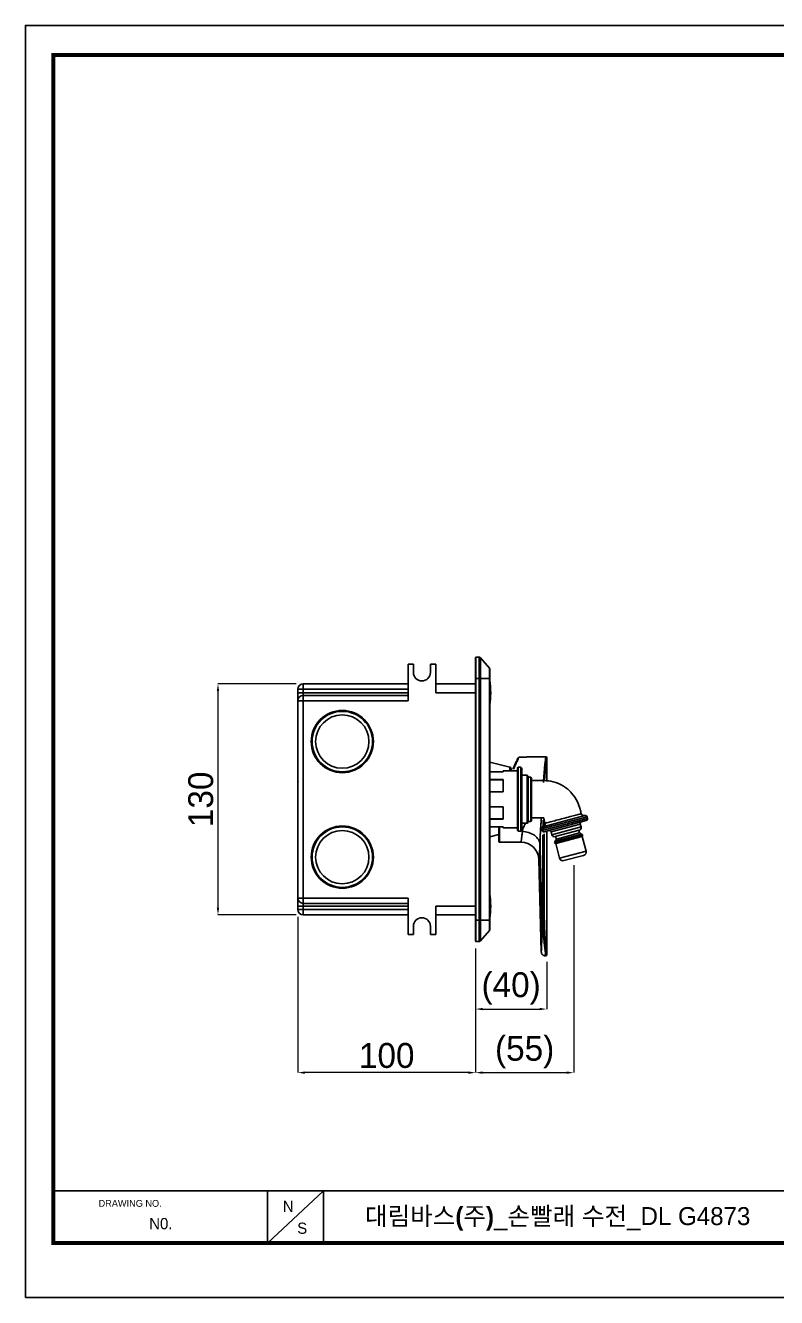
# Model space of a CAD drawing. Header units: millimetres. Extents: x 2696 to 3673, y 598 to 1313.
# Drawn here: x 2696 to 3119, y 598 to 1313 of the extents above; entities that cross this region are included whole.
import ezdxf

# ---------------------------------------------------------------- set-up
doc = ezdxf.new("R2010")
doc.units = ezdxf.units.MM
doc.styles.add('Daelim Dimension', font='')
doc.styles.get('Daelim Dimension').set_extended_font_data('나눔고딕')
doc.dimstyles.new('DEFAULT', dxfattribs={"dimscale": 2, "dimtxt": 2, "dimasz": 2, "dimexe": 0, "dimexo": 2, "dimgap": 1, "dimtad": 1, "dimdec": 1, "dimzin": 9, "dimdsep": 46, "dimtxsty": 'Daelim Dimension', "dimcen": 0.5, "dimclrd": 252, "dimclre": 252, "dimclrt": 3, "dimadec": 1, "dimazin": 0, "dimtfac": 1, "dimtdec": 1, "dimtix": 1, "dimtmove": 0, "dimatfit": 3, "dimfxl": 1, "dimtolj": 1, "dimtzin": 1, "dimlwd": 9, "dimlwe": 9, "dimarcsym": 0})

# ---------------------------------------------------------------- blocks, each defined once
blk = doc.blocks.new('*D10')
at = {"color": 5, "lineweight": 9, "ltscale": 0.5, "transparency": 16777216}
for p, q in [((3004.85, 841.01), (3004.85, 724.29)), ((2949.64, 794.21), (2949.64, 724.29)), ((2953.64, 724.29), (3000.85, 724.29))]:
    blk.add_line(p, q, dxfattribs=at)
at = {"color": 5, "ltscale": 0.5, "transparency": 16777216}
for points in [[(2953.64, 724.96), (2953.64, 723.62), (2949.64, 724.29)], [(3000.85, 724.96), (3000.85, 723.62), (3004.85, 724.29)]]:
    blk.add_solid(points, dxfattribs=at)
at = {"layer": 'Defpoints', "color": 0, "ltscale": 0.5, "transparency": 16777216}
for p in [(3004.85, 845.01), (2949.64, 798.21), (3004.85, 724.29)]:
    blk.add_point(p, dxfattribs=at)
at = {"color": 7, "ltscale": 0.5, "transparency": 16777216, "insert": (2977.24, 735.89), "char_height": 14, "attachment_point": 5, "style": 'Daelim Dimension'}
blk.add_mtext('\\A1;(55)', dxfattribs=at)
blk = doc.blocks.new('*D5')
at = {"color": 5, "lineweight": 9, "ltscale": 0.5, "transparency": 16777216}
for p, q in [((2848.64, 943.01), (2804.7, 943.01)), ((2804.7, 939.01), (2804.7, 817.01)), ((2848.64, 813.01), (2804.7, 813.01))]:
    blk.add_line(p, q, dxfattribs=at)
at = {"color": 5, "ltscale": 0.5, "transparency": 16777216}
for points in [[(2804.03, 939.01), (2805.36, 939.01), (2804.7, 943.01)], [(2804.03, 817.01), (2805.36, 817.01), (2804.7, 813.01)]]:
    blk.add_solid(points, dxfattribs=at)
at = {"layer": 'Defpoints', "color": 0, "ltscale": 0.5, "transparency": 16777216}
for p in [(2852.64, 943.01), (2804.7, 813.01), (2852.64, 813.01)]:
    blk.add_point(p, dxfattribs=at)
at = {"color": 7, "ltscale": 0.5, "transparency": 16777216, "insert": (2795.07, 878.01), "char_height": 14, "attachment_point": 5, "rotation": 90, "style": 'Daelim Dimension'}
blk.add_mtext('\\A1;130', dxfattribs=at)
blk = doc.blocks.new('*D6')
at = {"color": 5, "lineweight": 9, "ltscale": 0.5, "transparency": 16777216}
for p, q in [((2849.64, 812.01), (2849.64, 724.29)), ((2949.64, 794.21), (2949.64, 724.29)), ((2945.64, 724.29), (2853.64, 724.29))]:
    blk.add_line(p, q, dxfattribs=at)
at = {"color": 5, "ltscale": 0.5, "transparency": 16777216}
for points in [[(2853.64, 724.96), (2853.64, 723.62), (2849.64, 724.29)], [(2945.64, 724.96), (2945.64, 723.62), (2949.64, 724.29)]]:
    blk.add_solid(points, dxfattribs=at)
at = {"layer": 'Defpoints', "color": 0, "ltscale": 0.5, "transparency": 16777216}
for p in [(2849.64, 816.01), (2949.64, 798.21), (2849.64, 724.29)]:
    blk.add_point(p, dxfattribs=at)
at = {"color": 7, "ltscale": 0.5, "transparency": 16777216, "insert": (2899.64, 733.86), "char_height": 14, "attachment_point": 5, "style": 'Daelim Dimension'}
blk.add_mtext('\\A1;100', dxfattribs=at)
blk = doc.blocks.new('*D11')
at = {"color": 5, "lineweight": 9, "ltscale": 0.5, "transparency": 16777216}
for p, q in [((2949.64, 794.21), (2949.64, 760.05)), ((2989.64, 786.55), (2989.64, 760.05)), ((2953.64, 760.05), (2985.64, 760.05))]:
    blk.add_line(p, q, dxfattribs=at)
at = {"color": 5, "ltscale": 0.5, "transparency": 16777216}
for points in [[(2953.64, 760.71), (2953.64, 759.38), (2949.64, 760.05)], [(2985.64, 760.71), (2985.64, 759.38), (2989.64, 760.05)]]:
    blk.add_solid(points, dxfattribs=at)
at = {"layer": 'Defpoints', "color": 0, "ltscale": 0.5, "transparency": 16777216}
for p in [(2949.64, 798.21), (2989.64, 790.55), (2989.64, 760.05)]:
    blk.add_point(p, dxfattribs=at)
at = {"color": 7, "ltscale": 0.5, "transparency": 16777216, "insert": (2969.64, 771.64), "char_height": 14, "attachment_point": 5, "style": 'Daelim Dimension'}
blk.add_mtext('\\A1;(40)', dxfattribs=at)

msp = doc.modelspace()

# ---------------------------------------------------------------- linework, layer by layer
for p, q in [((2914.64, 954.01), (2911.64, 954.01)), ((2911.64, 933.51), (2911.64, 954.01)), ((2914.64, 949.41), (2914.64, 954.01)), ((2924.24, 954.01), (2924.24, 949.41)), ((2927.24, 954.01), (2924.24, 954.01)), ((2927.24, 938.01), (2927.24, 954.01)), ((2949.64, 946.01), (2949.64, 957.81)), ((2949.84, 958.01), (2951.69, 958.01)), ((2949.84, 958.01), (2949.84, 946.01)), ((2951.69, 946.01), (2951.69, 958.01)), ((2952.46, 957.66), (2957.41, 951.76)), ((2952.46, 957.66), (2952.46, 946.01)), ((2957.41, 946.01), (2957.41, 951.76)), ((2949.64, 946.01), (2949.84, 946.01)), ((2949.64, 810.01), (2949.64, 946.01)), ((2949.84, 946.01), (2951.69, 946.01)), ((2949.84, 946.01), (2949.84, 810.01)), ((2951.69, 946.01), (2952.46, 946.01)), ((2951.69, 810.01), (2951.69, 946.01)), ((2952.46, 946.01), (2952.46, 810.01)), ((2957.41, 946.01), (2952.46, 946.01)), ((2957.64, 946.01), (2957.41, 946.01)), ((2957.41, 810.01), (2957.41, 946.01)), ((2957.64, 951.12), (2957.64, 946.01)), ((2957.64, 946.01), (2957.64, 810.01)), ((2957.67, 944.93), (2957.67, 931.1)), ((2849.64, 940.01), (2849.64, 938.01)), ((2849.64, 940.01), (2852.64, 940.01)), ((2849.64, 938.01), (2849.64, 933.51)), ((2849.64, 938.01), (2852.64, 938.01)), ((2852.64, 940.01), (2852.64, 943.01)), ((2911.64, 943.01), (2852.64, 943.01)), ((2852.64, 940.01), (2911.64, 940.01)), ((2852.64, 938.01), (2852.64, 940.01)), ((2911.64, 938.01), (2852.64, 938.01)), ((2852.64, 936.51), (2852.64, 938.01)), ((2949.64, 943.01), (2927.24, 943.01)), ((2927.24, 938.01), (2949.64, 938.01)), ((2949.64, 938.01), (2949.64, 943.01)), ((2949.64, 818.01), (2949.64, 938.01)), ((2849.64, 933.51), (2852.64, 933.51)), ((2849.64, 933.51), (2849.64, 822.51)), ((2911.64, 936.51), (2852.64, 936.51)), ((2852.64, 933.51), (2852.64, 936.51)), ((2852.64, 933.51), (2911.64, 933.51)), ((2852.64, 822.51), (2852.64, 933.51)), ((2874.24, 927.51), (2874.24, 928.01)), ((2875.04, 927.51), (2875.04, 928.01)), ((2857.65, 910.91), (2857.15, 910.91)), ((2857.65, 910.11), (2857.15, 910.11)), ((2892.14, 910.91), (2891.64, 910.91)), ((2892.14, 910.11), (2891.64, 910.11)), ((2974.07, 901.8), (2977.14, 901.8)), ((2974.07, 901.8), (2977.14, 901.8)), ((2989.14, 901.98), (2980.04, 901.98)), ((2968.89, 896.2), (2957.64, 899.01)), ((2968.89, 894.04), (2968.89, 896.2)), ((2969.64, 894.04), (2969.64, 895.23)), ((2973.64, 896.04), (2973.14, 895.54)), ((2973.14, 878.04), (2973.14, 895.54)), ((2975.14, 896.04), (2973.64, 896.04)), ((2973.64, 860.04), (2973.64, 896.04)), ((2975.64, 895.54), (2975.14, 896.04)), ((2975.14, 896.04), (2975.14, 878.04)), ((2975.64, 895.54), (2975.64, 860.54)), ((2989.64, 888.35), (2989.64, 901.48)), ((2874.24, 893.02), (2874.24, 893.52)), ((2875.04, 893.02), (2875.04, 893.52)), ((2965.14, 893.54), (2957.64, 893.54)), ((2957.64, 893.53), (2957.64, 889.25)), ((2965.14, 893.53), (2957.64, 893.53)), ((2965.14, 889.25), (2957.64, 889.25)), ((2957.64, 888.99), (2965.14, 888.99)), ((2973.14, 894.04), (2965.14, 894.04)), ((2965.14, 893.53), (2965.14, 894.04)), ((2965.14, 882.32), (2965.14, 889.25)), ((2978.64, 891.54), (2975.64, 891.54)), ((2979.14, 891.04), (2978.64, 891.54)), ((2978.64, 891.54), (2978.64, 878.04)), ((2979.14, 891.04), (2979.14, 865.04)), ((2980.64, 890.54), (2979.14, 890.54)), ((2981.14, 890.04), (2980.64, 890.54)), ((2980.64, 890.54), (2980.64, 878.04)), ((2981.14, 890.04), (2981.14, 866.04)), ((2957.64, 882.32), (2957.64, 873.76)), ((2965.14, 882.32), (2957.64, 882.32)), ((2965.14, 873.76), (2957.64, 873.76)), ((2965.14, 866.83), (2965.14, 873.76)), ((2973.14, 860.54), (2973.14, 878.04)), ((2975.14, 878.04), (2975.14, 860.04)), ((2978.64, 878.04), (2978.64, 864.54)), ((2980.64, 878.04), (2980.64, 865.54)), ((2957.64, 867.09), (2965.14, 867.09)), ((2965.14, 866.83), (2957.64, 866.83)), ((2957.64, 866.83), (2957.64, 862.55)), ((2980.64, 865.54), (2981.14, 866.04)), ((3012.37, 868.23), (2986.76, 861.41)), ((3012.63, 867.27), (2987.02, 860.44)), ((2987.47, 862.63), (3011.14, 868.94)), ((2988.24, 859.73), (3011.92, 866.04)), ((3012.63, 867.27), (3012.37, 868.23)), ((2874.24, 862.51), (2874.24, 863.01)), ((2875.04, 862.51), (2875.04, 863.01)), ((2965.14, 862.55), (2957.64, 862.55)), ((2957.64, 862.54), (2965.14, 862.54)), ((2962.64, 854.48), (2962.64, 862.55)), ((2963.14, 862.55), (2963.14, 853.98)), ((2965.14, 862.04), (2965.14, 862.55)), ((2965.14, 862.04), (2973.14, 862.04)), ((2973.14, 860.54), (2973.64, 860.04)), ((2973.64, 860.04), (2975.14, 860.04)), ((2975.14, 860.04), (2975.64, 860.54)), ((2975.64, 864.54), (2978.64, 864.54)), ((2978.64, 864.54), (2979.14, 865.04)), ((2979.14, 865.54), (2980.64, 865.54)), ((2986.76, 861.41), (2987.02, 860.44)), ((2989.64, 790.54), (2989.64, 860.11)), ((2992.13, 859.73), (3008.55, 864.11)), ((2992.13, 859.73), (2992.56, 858.09)), ((3008.99, 862.47), (2992.56, 858.09)), ((2994.4, 857.03), (3007.93, 860.63)), ((2995.08, 855.65), (3008.02, 859.11)), ((3008.02, 859.11), (3007.64, 860.56)), ((3009.25, 858.4), (3008.02, 859.11)), ((3008.99, 862.47), (3008.55, 864.11)), ((2957.64, 857.01), (2962.64, 858.26)), ((2975.23, 853.98), (2963.14, 853.98)), ((2994.11, 853.85), (3009.76, 858.03)), ((2994.11, 853.85), (2994.19, 853.55)), ((2994.19, 853.55), (3009.84, 857.72)), ((3009.25, 858.4), (2994.37, 854.43)), ((2995.08, 855.65), (2994.37, 854.43)), ((2994.69, 857.1), (2995.08, 855.65)), ((3009.58, 857.14), (2994.7, 853.17)), ((2994.7, 853.17), (2996.89, 844.96)), ((3011.77, 848.93), (3009.58, 857.14)), ((3009.84, 857.72), (3009.76, 858.03)), ((2857.65, 845.91), (2857.15, 845.91)), ((2857.65, 845.11), (2857.15, 845.11)), ((2892.14, 845.91), (2891.64, 845.91)), ((2892.14, 845.11), (2891.64, 845.11)), ((3011.77, 848.93), (2996.89, 844.96)), ((2999.34, 843.54), (3010.35, 846.48)), ((2985.22, 844.24), (2986.59, 792.18)), ((2874.24, 828.02), (2874.24, 828.52)), ((2875.04, 828.02), (2875.04, 828.52)), ((2957.67, 824.93), (2957.67, 811.1)), ((2849.64, 822.51), (2849.64, 818.01)), ((2849.64, 822.51), (2852.64, 822.51)), ((2849.64, 818.01), (2852.64, 818.01)), ((2849.64, 818.01), (2849.64, 816.01)), ((2849.64, 816.01), (2852.64, 816.01)), ((2852.64, 819.51), (2852.64, 822.51)), ((2911.64, 822.51), (2852.64, 822.51)), ((2852.64, 818.01), (2852.64, 819.51)), ((2852.64, 819.51), (2911.64, 819.51)), ((2852.64, 816.01), (2852.64, 818.01)), ((2911.64, 818.01), (2852.64, 818.01)), ((2852.64, 813.01), (2852.64, 816.01)), ((2911.64, 816.01), (2852.64, 816.01)), ((2911.64, 822.51), (2911.64, 802.01)), ((2927.24, 818.01), (2927.24, 802.01)), ((2949.64, 818.01), (2927.24, 818.01)), ((2949.64, 813.01), (2949.64, 818.01)), ((2852.64, 813.01), (2911.64, 813.01)), ((2927.24, 813.01), (2949.64, 813.01)), ((2949.64, 798.21), (2949.64, 810.01)), ((2949.64, 810.01), (2949.84, 810.01)), ((2949.84, 810.01), (2951.69, 810.01)), ((2949.84, 810.01), (2949.84, 798.01)), ((2951.69, 810.01), (2952.46, 810.01)), ((2951.69, 798.01), (2951.69, 810.01)), ((2952.46, 810.01), (2957.41, 810.01)), ((2952.46, 810.01), (2952.46, 798.37)), ((2957.64, 810.01), (2957.41, 810.01)), ((2957.41, 804.27), (2957.41, 810.01)), ((2957.64, 810.01), (2957.64, 804.91)), ((2914.64, 802.01), (2911.64, 802.01)), ((2914.64, 806.61), (2914.64, 802.01)), ((2924.24, 802.01), (2924.24, 806.61)), ((2927.24, 802.01), (2924.24, 802.01)), ((2957.41, 804.27), (2952.46, 798.37)), ((2949.84, 798.01), (2951.69, 798.01)), ((2988.84, 790.04), (2989.16, 790.04))]:
    msp.add_line(p, q)
at = {"color": 5}
msp.add_line((2712.08, 657.74), (3498.36, 657.74), dxfattribs=at)
at = {"color": 5, "ltscale": 40}
for p, q in [((2832.61, 657.74), (2832.61, 628.32)), ((2832.61, 657.74), (2832.61, 628.32)), ((2864.1, 657.74), (2832.61, 628.32)), ((2864.1, 657.74), (2832.61, 628.32)), ((2864.1, 657.74), (2864.1, 628.32)), ((2864.1, 657.74), (2864.1, 628.32))]:
    msp.add_line(p, q, dxfattribs=at)
at = {"ltscale": 0.5}
msp.add_lwpolyline([(2696.38, 597.79), (3672.88, 597.79), (3672.88, 1313.29), (2696.38, 1313.29)], close=True, dxfattribs=at)
at = {"color": 5, "linetype": 'ByBlock', "lineweight": 200, "const_width": 2.25}
msp.add_lwpolyline([(2712.08, 628.43), (3657.08, 628.43), (3657.08, 1296.68), (2712.08, 1296.68)], close=True, dxfattribs=at)
at = {"extrusion": (0, 0, -1)}
for centre, radius in [((-2874.64, 910.51), 17.5), ((-2874.64, 910.51), 17), ((-2874.64, 845.51), 17)]:
    msp.add_circle(centre, radius, dxfattribs=at)
for centre, radius in [((2874.64, 910.51), 15), ((2874.64, 845.51), 17.5), ((2874.64, 845.51), 15)]:
    msp.add_circle(centre, radius)
at = {"extrusion": (1.22465e-16, 0, -1)}
for centre, radius, start, end in [((-2949.84, 957.81), 0.2, 0, 90), ((-2951.69, 957.01), 1, 90, 140), ((-2956.64, 951.12), 1, 140, 180), ((-2991.16, 859.47), 1, 75.07246, 165.07246), ((-3009.52, 864.37), 1, 345.07246, 75.07246), ((-2956.64, 804.91), 1, 180, 220), ((-2949.84, 798.21), 0.2, 270, 0), ((-2951.69, 799.01), 1, 220, 270)]:
    msp.add_arc(centre, radius, start, end, dxfattribs=at)
for centre, radius, start, end in [((2919.44, 949.41), 4.8, 180, 0), ((2957.57, 944.91), 0.1, 7.84372, 43.08062), ((2907.48, 938.01), 50.66, 352.15628, 7.84372), ((2852.64, 940.01), 3, 90, 180), ((2957.57, 931.11), 0.1, 316.91938, 352.15628), ((2989.14, 901.48), 0.5, 0.00047, 89.9999), ((2968.64, 895.23), 1, 0, 75.96376), ((3011.4, 867.98), 1, 14.92754, 104.92754), ((3011.66, 867.01), 1, 284.92754, 14.92754), ((2987.73, 861.67), 1, 104.92754, 194.92754), ((2987.99, 860.7), 1, 194.92754, 284.92754), ((3007.54, 862.08), 1.5, 284.92754, 14.92754), ((2963.14, 854.48), 0.5, 180, 270), ((2975.23, 843.98), 10, 1.49998, 90), ((2994.01, 858.48), 1.5, 194.92754, 284.92754), ((2994.59, 853.98), 0.5, 116.4645, 194.92754), ((2994.67, 853.67), 0.5, 194.92754, 273.39058), ((3009.28, 857.9), 0.5, 14.92754, 93.39058), ((3009.36, 857.59), 0.5, 296.4645, 14.92754), ((2998.82, 845.48), 2, 194.92754, 284.92754), ((3009.84, 848.41), 2, 284.92754, 14.92754), ((2957.57, 824.91), 0.1, 7.84372, 43.08062), ((2907.48, 818.01), 50.66, 352.15628, 7.84372), ((2852.64, 822.51), 3, 180, 270), ((2852.64, 816.01), 3, 180, 270), ((2957.57, 811.11), 0.1, 316.91938, 352.15628)]:
    msp.add_arc(centre, radius, start, end)
at = {"extrusion": (0, 0, -1)}
for centre, radius, end in [((-2852.64, 933.51), 3, 90), ((-2919.44, 806.61), 4.8, 180)]:
    msp.add_arc(centre, radius, 0, end, dxfattribs=at)
for centre, major_axis, start_param, end_param in [((3010.52, 870.33), (-0.39, 1.45), 1.586663, 3.141164), ((2987.33, 864.14), (0.39, -1.45), 0.000016, 1.569409)]:
    msp.add_ellipse(centre, major_axis=major_axis, ratio=1, start_param=start_param, end_param=end_param)
for points, knots in [([(2974.07, 901.8), (2974.03, 901.7), (2973.93, 901.49), (2973.68, 900.93), (2973.25, 899.99), (2972.52, 898.4), (2971.66, 896.52), (2971.1, 895.29), (2970.97, 894.99)], [0, 0, 0, 0, 0.132265, 0.266, 0.401409, 0.653856, 0.919362, 1, 1, 1, 1]), ([(2980.04, 901.98), (2980.04, 901.98), (2979.99, 901.97), (2979.77, 901.95), (2979.61, 901.93), (2979.21, 901.89), (2978.96, 901.87), (2978.41, 901.83), (2978.11, 901.82), (2977.58, 901.81), (2977.36, 901.8), (2977.14, 901.8)], [0, 0, 0, 0, 0.213876, 0.213876, 0.427687, 0.427687, 0.642482, 0.642482, 0.857981, 0.857981, 1, 1, 1, 1]), ([(2989.14, 901.98), (2989.14, 901.95), (2989.13, 901.91), (2989.08, 901.46), (2988.98, 900.64), (2988.82, 899.29), (2988.6, 897.34), (2988.32, 894.43), (2988.04, 891.03), (2987.89, 888.43), (2987.84, 887.47)], [0, 0, 0, 0, 0.085662, 0.182902, 0.291718, 0.412119, 0.54411, 0.687687, 0.887095, 1, 1, 1, 1]), ([(2973.62, 901.51), (2973.59, 901.45), (2973.52, 901.31), (2973.36, 900.97), (2973.13, 900.46), (2972.79, 899.73), (2972.33, 898.75), (2971.8, 897.62), (2971.22, 896.37), (2970.78, 895.42), (2970.54, 894.92), (2970.54, 894.91)], [0, 0, 0, 0, 0.124651, 0.249301, 0.373952, 0.498603, 0.623253, 0.747904, 0.872554, 0.997205, 1, 1, 1, 1]), ([(2989.64, 901.48), (2989.64, 901.47), (2989.64, 901.45), (2989.62, 901.29), (2989.57, 900.93), (2989.51, 900.4), (2989.44, 899.91), (2989.38, 899.34), (2989.28, 898.5), (2989.1, 896.89), (2988.85, 894.43), (2988.59, 891.38), (2988.45, 889.32), (2988.41, 888.56)], [0, 0, 0, 0, 0.054721, 0.109524, 0.206457, 0.292575, 0.333109, 0.375268, 0.464447, 0.552282, 0.72558, 0.901298, 1, 1, 1, 1]), ([(3009.1, 869.8), (3008.89, 870.7), (3008.25, 873.02), (3006.98, 877.23), (3003.83, 881.8), (2999.17, 885.77), (2993.65, 888.14), (2988.58, 888.62), (2984.52, 888.52), (2982.25, 888.54), (2981.14, 888.54)], [0, 0, 0, 0, 0.073785, 0.192526, 0.348177, 0.509175, 0.67585, 0.818661, 0.91164, 1, 1, 1, 1]), ([(2981.14, 867.54), (2982.14, 867.54), (2984.09, 867.54), (2986.37, 867.53), (2987.65, 867.54), (2987.98, 867.55)], [0, 0, 0, 0, 0.438234, 0.857033, 1, 1, 1, 1]), ([(2985.9, 852.72), (2985.9, 853.24), (2985.9, 854.32), (2985.95, 856.45), (2986.07, 859), (2986.24, 861.98), (2986.43, 864.66), (2986.55, 866.4), (2986.61, 867.15)], [0, 0, 0, 0, 0.110177, 0.225832, 0.445601, 0.640617, 0.843274, 1, 1, 1, 1]), ([(2987.98, 867.55), (2987.98, 867.54), (2988.02, 867.39), (2988.3, 866.34), (2988.58, 865.29), (2988.82, 864.38)], [0, 0, 0, 0, 0.00416, 0.139272, 1, 1, 1, 1]), ([(2988.12, 866.28), (2988.12, 865.74), (2988.12, 864.22), (2988.12, 862.74), (2988.13, 861.8)], [0, 0, 0, 0, 0.355471, 1, 1, 1, 1]), ([(2988.77, 864.53), (2988.78, 864.53), (2989.88, 864.83), (2993.63, 865.83), (2996.26, 866.53), (3001.62, 867.96), (3004.24, 868.65), (3007.97, 869.65), (3009.07, 869.94), (3009.07, 869.94), (3009.07, 869.94), (3009.07, 869.94)], [0, 0, 0, 0, 0.24967, 0.24967, 0.499655, 0.499655, 0.74964, 0.74964, 0.999626, 0.999626, 1, 1, 1, 1]), ([(2975.23, 853.98), (2975.23, 854), (2975.23, 854.03), (2975.27, 854.32), (2975.34, 854.79), (2975.43, 855.46), (2975.54, 856.31), (2975.65, 857.28), (2975.79, 858.48), (2975.88, 859.41), (2975.94, 859.96)], [0, 0, 0, 0, 0.119122, 0.241632, 0.367548, 0.496884, 0.615835, 0.747558, 0.84939, 1, 1, 1, 1]), ([(2975.94, 859.96), (2975.99, 860.28), (2976.09, 860.94), (2976.45, 862.01), (2976.96, 863.2), (2977.46, 864.14), (2977.78, 864.69), (2977.84, 864.79)], [0, 0, 0, 0, 0.210836, 0.435534, 0.676329, 0.935038, 1, 1, 1, 1]), ([(2985.9, 852.72), (2985.82, 853.58), (2985.52, 854.49), (2984.45, 856.25), (2983.67, 857.08), (2980.79, 859.16), (2978.18, 859.9), (2975.94, 859.96)], [0, 0, 0, 0, 0.25, 0.25, 0.5, 0.5, 1, 1, 1, 1]), ([(2988.13, 858.61), (2988.13, 858.33), (2988.14, 855.82), (2988.15, 851.32), (2988.17, 845.11), (2988.19, 838.61), (2988.21, 832.02), (2988.23, 825.48), (2988.26, 819.04), (2988.28, 814.87), (2988.29, 812.8)], [0, 0, 0, 0, 0.017977, 0.158266, 0.298555, 0.438844, 0.579133, 0.719422, 0.859711, 1, 1, 1, 1]), ([(2985.22, 844.24), (2985.22, 844.25), (2985.23, 844.28), (2985.25, 844.49), (2985.29, 844.98), (2985.38, 845.96), (2985.52, 847.55), (2985.63, 848.95), (2985.76, 850.65), (2985.85, 851.96), (2985.9, 852.72)], [0, 0, 0, 0, 0.09558, 0.17109, 0.247448, 0.494754, 0.614542, 0.74579, 0.854176, 1, 1, 1, 1]), ([(2987.54, 858.07), (2987.54, 857.41), (2987.52, 852.01), (2987.48, 841.12), (2987.43, 826.68), (2987.42, 816.99), (2987.41, 812.79)], [0, 0, 0, 0, 0.043175, 0.358273, 0.72134, 1, 1, 1, 1]), ([(2986.59, 792.18), (2986.59, 792.18), (2986.59, 792.17), (2986.59, 792.23), (2986.6, 792.48), (2986.63, 792.9), (2986.66, 793.49), (2986.69, 794.25), (2986.73, 795.16), (2986.78, 796.22), (2986.82, 797.43), (2986.87, 798.76), (2986.91, 800.21), (2986.94, 801.77), (2986.97, 803.42), (2986.98, 805.16), (2986.98, 806.94), (2986.97, 808.77), (2986.95, 810.84), (2986.92, 812.14), (2986.9, 812.8)], [0, 0, 0, 0, 0.00159, 0.06032, 0.11905, 0.17778, 0.23651, 0.29524, 0.35397, 0.4127, 0.47143, 0.53016, 0.58889, 0.64762, 0.70635, 0.76508, 0.82381, 0.88254, 0.94127, 1, 1, 1, 1]), ([(2987.41, 812.79), (2987.41, 812.13), (2987.42, 810.77), (2987.46, 808.7), (2987.53, 806.42), (2987.68, 803.51), (2987.94, 799.84), (2988.32, 796.23), (2988.68, 793.55), (2988.85, 792.45), (2988.93, 791.97)], [0, 0, 0, 0, 0.076219, 0.156953, 0.242228, 0.345207, 0.508494, 0.710269, 0.874197, 1, 1, 1, 1]), ([(2988.29, 812.8), (2988.29, 812.32), (2988.3, 811.35), (2988.33, 809.29), (2988.38, 807.08), (2988.47, 804.77), (2988.57, 802.66), (2988.7, 800.32), (2988.88, 797.88), (2989.07, 795.67), (2989.23, 794.13), (2989.34, 793.09), (2989.39, 792.65), (2989.42, 792.43)], [0, 0, 0, 0, 0.057023, 0.11436, 0.243217, 0.321457, 0.399057, 0.50981, 0.633386, 0.754536, 0.87604, 0.937838, 1, 1, 1, 1]), ([(2986.59, 792.2), (2986.59, 791.91), (2986.68, 791.49), (2986.96, 790.98), (2987.26, 790.63), (2987.62, 790.35), (2988.15, 790.09), (2988.57, 790.03), (2988.86, 790.04)], [0, 0, 0, 0, 0.239208, 0.368199, 0.499997, 0.631795, 0.760788, 1, 1, 1, 1]), ([(2988.84, 790.04), (2988.84, 790.04), (2988.84, 790.06), (2988.85, 790.22), (2988.87, 790.61), (2988.89, 791.18), (2988.92, 791.68), (2988.93, 791.97)], [0, 0, 0, 0, 0.110435, 0.332826, 0.555217, 0.777609, 1, 1, 1, 1]), ([(2988.93, 791.97), (2988.96, 791.66), (2989.03, 791.05), (2989.1, 790.46), (2989.15, 790.12), (2989.16, 790.05), (2989.16, 790.04)], [0, 0, 0, 0, 0.263486, 0.51811, 0.763865, 1, 1, 1, 1]), ([(2989.15, 790.04), (2989.22, 790.05), (2989.31, 790.06), (2989.43, 790.13), (2989.5, 790.19), (2989.57, 790.27), (2989.63, 790.39), (2989.64, 790.48), (2989.64, 790.55)], [0, 0, 0, 0, 0.239587, 0.368444, 0.5, 0.631556, 0.760413, 1, 1, 1, 1]), ([(2989.42, 792.43), (2989.45, 792.14), (2989.52, 791.56), (2989.61, 790.79), (2989.64, 790.54), (2989.64, 790.54)], [0, 0, 0, 0, 0.250498, 0.501143, 1, 1, 1, 1])]:
    msp.add_open_spline(points, degree=3, knots=knots)
for points, degree in [([(2987.58, 866.24), (2987.57, 864.46), (2987.56, 862.68), (2987.56, 860.9)], 3), ([(2985.9, 852.72), (2986.24, 839.41), (2986.57, 826.1), (2986.9, 812.8)], 3), ([(2985.02, 845.99), (2985.24, 844.29)], 1)]:
    msp.add_open_spline(points, degree=degree)
for points, weights in [([(2987.41, 812.79), (2987.11, 812.79), (2986.94, 812.79), (2986.9, 812.8)], [1.00712060588, 1.02567352258, 1.08048150561, 1.17154455496]), ([(2988.29, 812.8), (2988.23, 812.79), (2987.74, 812.78), (2987.41, 812.79)], [1.44042315271, 0.860782225154, 0.853290382229, 1.41794762394]), ([(2989.42, 792.43), (2989.41, 792.17), (2989.21, 791.98), (2988.93, 791.97)], [1.16529596121, 0.947724171407, 0.944937501148, 1.15693595043])]:
    msp.add_rational_spline(points, weights, degree=3)
msp.add_point((2849.64, 888.01))

# ---------------------------------------------------------------- texts
at = {"color": 5, "ltscale": 40, "style": 'Daelim Dimension'}
msp.add_text('DRAWING NO.', height=3.8535, dxfattribs=at).set_placement((2737.54, 648.84))
at = {"attachment_point": 1, "style": 'Daelim Dimension'}
for s, insert, char_height, width in [('N', (2841.17, 652.23), 6.31, 8.801), ('N0. ', (2766, 642.54), 6.306, 39.5609), ('S', (2849.28, 639.96), 6.31, 8.801)]:
    msp.add_mtext(s, dxfattribs=dict(at, insert=insert, char_height=char_height, width=width))
at = {"color": 2, "insert": (2887.39, 648.67), "char_height": 10.1349, "width": 500.5966, "attachment_point": 1, "style": 'Daelim Dimension'}
msp.add_mtext('{\\fPretendard Variable SemiBold|b0|i0|c129|p2;대림바스(주)}_손빨래 수전_DL G4873', dxfattribs=at)

# ---------------------------------------------------------------- dimensions: what is measured, and where the dimension line sits
at = {"color": 5, "ltscale": 0.5}
dim = msp.add_linear_dim(base=(2804.7, 813.01), p1=(2852.64, 943.01), p2=(2852.64, 813.01), angle=90, dimstyle='DEFAULT', override={"dimtxt": 7, "dimclrd": 5, "dimclre": 5, "dimclrt": 7}, dxfattribs=at)
dim.commit()
dim.dimension.update_dxf_attribs({"geometry": '*D5', "text_midpoint": (2795.07, 878.01)})
for base, p2, text, picture, middle in [((3004.85, 724.29), (3004.85, 845.01), '(55)', '*D10', (2977.24, 735.89)), ((2989.64, 760.05), (2989.64, 790.55), '(<>)', '*D11', (2969.64, 771.64))]:
    dim = msp.add_linear_dim(base=base, p1=(2949.64, 798.21), p2=p2, text=text, dimstyle='DEFAULT', override={"dimtxt": 7, "dimclrd": 5, "dimclre": 5, "dimclrt": 7}, dxfattribs=at)
    dim.commit()
    dim.dimension.update_dxf_attribs({"geometry": picture, "text_midpoint": middle})
dim = msp.add_linear_dim(base=(2849.64, 724.29), p1=(2949.64, 798.21), p2=(2849.64, 816.01), dimstyle='DEFAULT', override={"dimtxt": 7, "dimclrd": 5, "dimclre": 5, "dimclrt": 7}, dxfattribs=at)
dim.commit()
dim.dimension.update_dxf_attribs({"geometry": '*D6', "text_midpoint": (2899.64, 733.86)})

doc.saveas('drawing.dxf')
